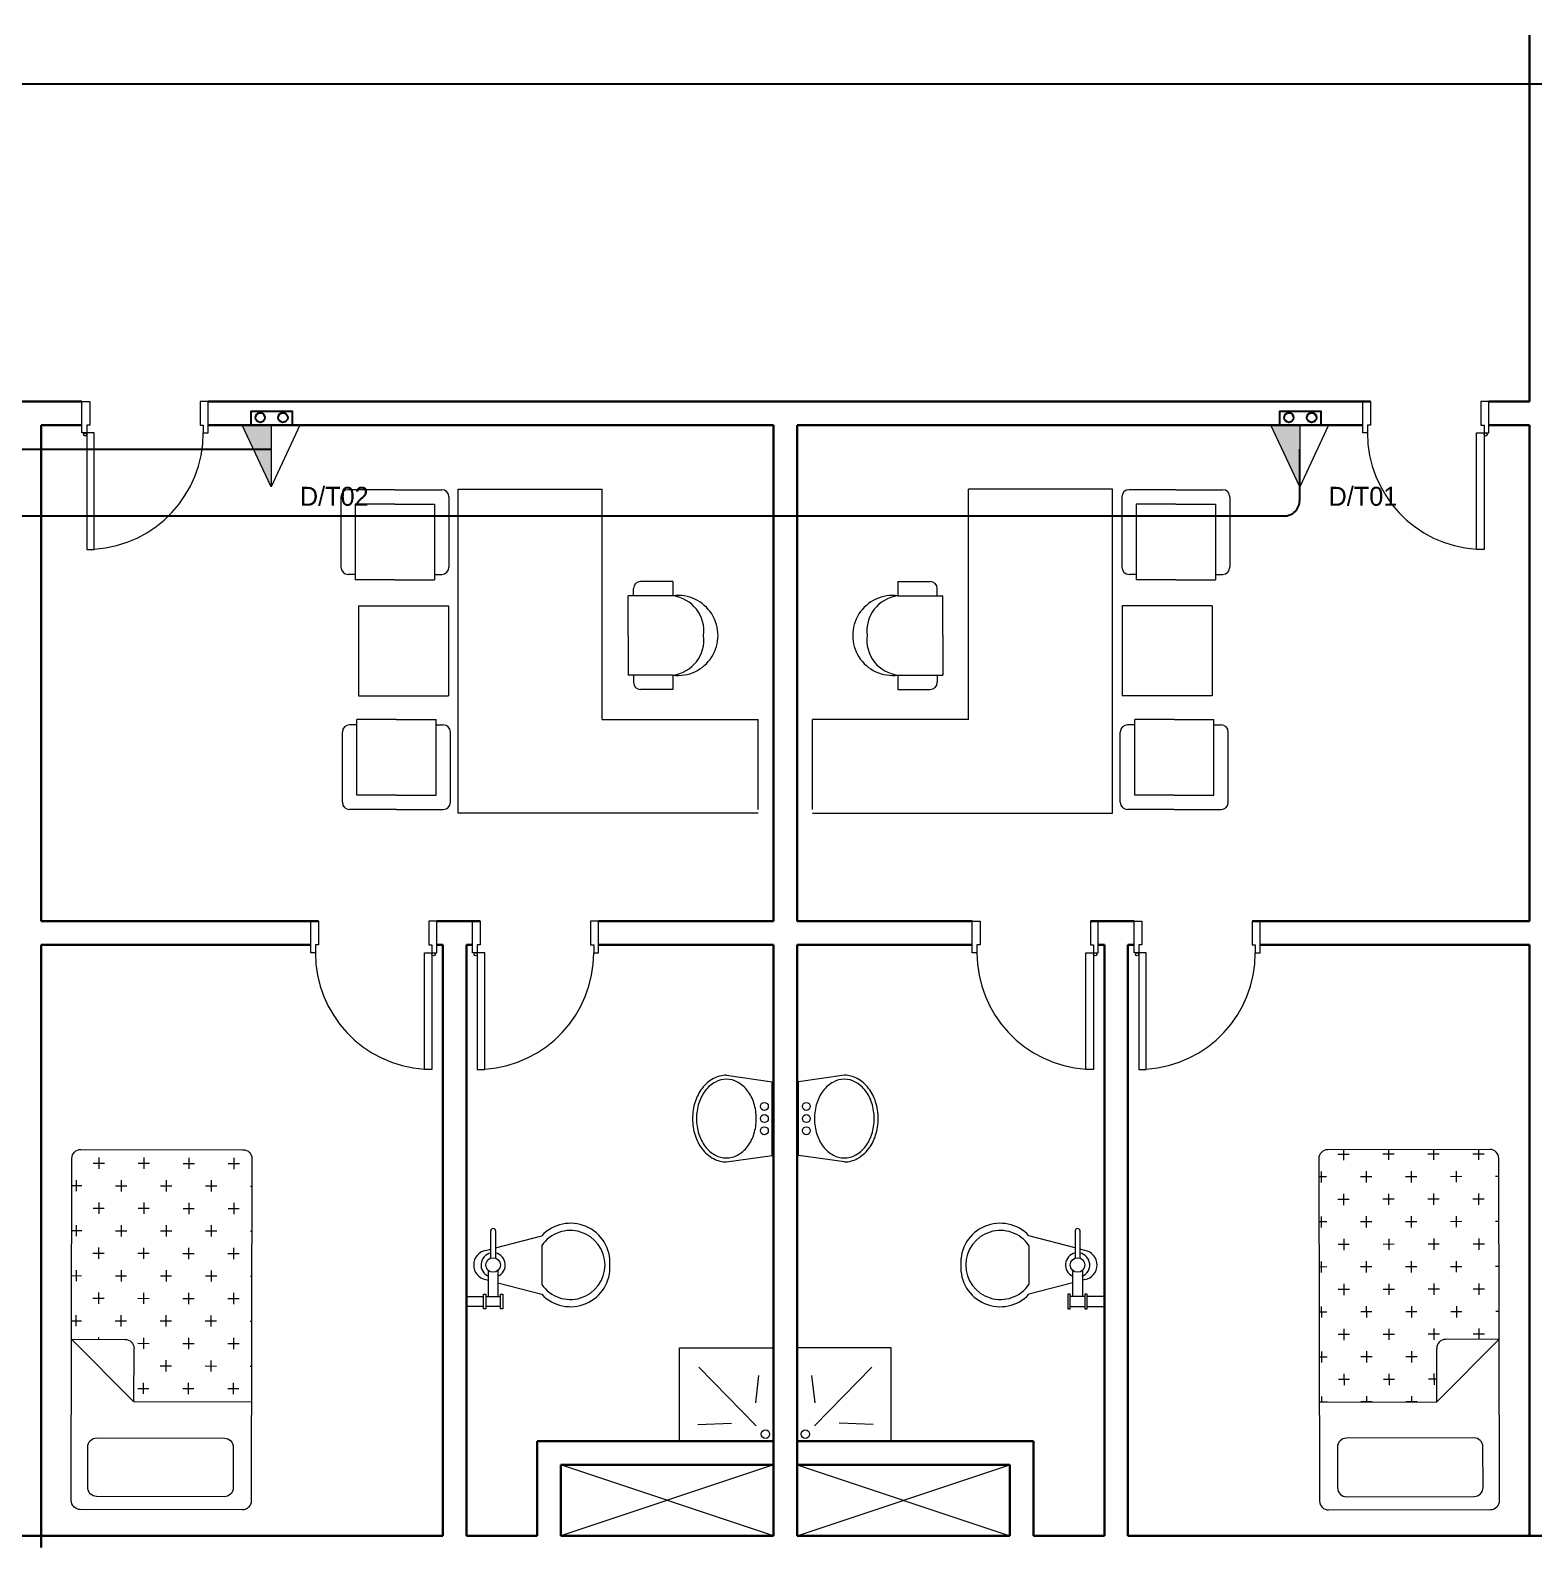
# Model space of a CAD drawing. Extents: x -59 to 582, y -1177 to 100.
# Drawn here: x 235.83 to 245.37, y -865.91 to -856.24 of the extents above; entities that cross this region are included whole.
import ezdxf
from ezdxf.enums import TextEntityAlignment as Align

# ---------------------------------------------------------------- set-up
doc = ezdxf.new("R2010")
doc.units = 0
doc.header["$LTSCALE"] = 0.15
doc.layers.get('0').update_dxf_attribs({"color": 252})
for name, color, linetype in [('0 sockets', 252, 'Continuous'), ('0 sound', 252, 'Continuous'), ('00', 252, 'Continuous'), ('AUTOINCR', 7, 'Continuous'), ('bound', 252, 'Continuous')]:
    doc.layers.add(name, color=color, linetype=linetype)
for name, color, linetype, lineweight in [('anal', 252, 'Continuous', 20), ('DOOR', 252, 'Continuous', 20), ('FIXT', 252, 'Continuous', 9), ('FUR', 252, 'Continuous', 9), ('sofa', 252, 'Continuous', 9), ('T-STRUCTURED', 7, 'Continuous', 0), ('wall', 252, 'Continuous', 30), ('WC', 252, 'Continuous', 9)]:
    doc.layers.add(name, color=color, linetype=linetype, lineweight=lineweight)
doc.styles.add('ROMAND', font='ROMAND.SHX')

# ---------------------------------------------------------------- blocks, each defined once
blk = doc.blocks.new('WQ')
h = blk.add_hatch(color=6)
h.dxf.hatch_style = 1
h.paths.add_polyline_path([(-126.0911, 5), (-126.0911, -169.5215), (126.0911, -169.5215), (126.0911, 5)])
h.paths.add_polyline_path([(121.0911, 0), (121.0911, -164.5215), (-121.0911, -164.5215), (-121.0911, 0)], flags=16)
at = {"layer": '0 sockets', "color": 3, "style": 'ROMAND'}
blk.add_attdef('ACCESS_CONTROL', (-48.6635, 7.6218), '', height=7.9727, dxfattribs=at)
blk = doc.blocks.new('A$C48FC3568')
at = {"layer": 'FUR'}
h = blk.add_hatch(dxfattribs=at)
h.set_pattern_fill('CROSS', color=256, scale=0.5, style=0)
h.set_pattern_definition([(0, (-34.60875, 58.23435), (0.125, -0.125), [0.0625, -0.1875]), (270, (-34.5775, 58.2656), (-0.125, -0.125), [0.0625, -0.1875])])
h.paths.add_polyline_path([(1.0549, 0.7028), (1.0549, 1), (0.05, 1, 0.414214), (0, 0.95), (0, 0.05, 0.414214), (0.05, 0), (1.402, 0), (1.402, 0.6528), (1.1049, 0.6528, -0.414214)])
for p, q in [((0, 0.95), (0, 0.05)), ((1.95, 1), (0.05, 1)), ((1.402, 0.6528), (1.0549, 1)), ((1.0549, 1), (1.0549, 0.7028)), ((2, 0.05), (2, 0.95)), ((1.6023, 0.8585), (1.6023, 0.15)), ((1.877, 0.9085), (1.6523, 0.9085)), ((1.927, 0.15), (1.927, 0.8585)), ((1.402, 0.6528), (1.1049, 0.6528)), ((1.402, 0), (1.402, 0.6528)), ((1.6523, 0.1), (1.877, 0.1)), ((0.05, 0), (1.95, 0))]:
    blk.add_line(p, q, dxfattribs=at)
for centre, start, end in [((0.05, 0.95), 90, 180), ((1.95, 0.95), 360, 90), ((1.6523, 0.8585), 90, 180), ((1.877, 0.8585), 360, 90), ((1.1049, 0.7028), 180, 270), ((1.6523, 0.15), 180, 270), ((1.877, 0.15), 270, 0), ((0.05, 0.05), 180, 270), ((1.95, 0.05), 270, 360)]:
    blk.add_arc(centre, 0.05, start, end, dxfattribs=at)
blk = doc.blocks.new('ARCH')
at = {"layer": 'anal'}
for p, q in [((70.125, 368.325), (68.775, 367.875)), ((70.125, 367.875), (68.775, 368.325)), ((70.125, 368.325), (68.775, 367.875)), ((70.125, 367.875), (68.775, 368.325)), ((70.275, 367.875), (71.625, 368.325)), ((70.275, 368.325), (71.625, 367.875)), ((70.275, 367.875), (71.625, 368.325)), ((70.275, 368.325), (71.625, 367.875))]:
    blk.add_line(p, q, dxfattribs=at)
at = {"layer": 'bound', "color": 2}
blk.add_lwpolyline([(91.9019, 377.3479), (94.4258, 377.3479), (94.4258, 312.7217), (-14.9939, 312.7217), (-14.9939, 377.0896), (94.6391, 377.0896)], dxfattribs=at)
at = {"layer": 'DOOR'}
for points in [[(65.7648, 374.875), (65.7348, 374.875), (65.7348, 375.075), (65.7848, 375.075), (65.7848, 374.925), (65.7648, 374.925)], [(66.5048, 374.875), (66.5348, 374.875), (66.5348, 375.075), (66.4848, 375.075), (66.4848, 374.925), (66.5048, 374.925)], [(73.8952, 374.875), (73.8652, 374.875), (73.8652, 375.075), (73.9152, 375.075), (73.9152, 374.925), (73.8952, 374.925)], [(74.6352, 374.875), (74.6652, 374.875), (74.6652, 375.075), (74.6152, 375.075), (74.6152, 374.925), (74.6352, 374.925)], [(65.7648, 374.875), (65.7648, 374.135), (65.8129, 374.135), (65.8129, 374.875)], [(74.6352, 374.875), (74.6352, 374.135), (74.5871, 374.135), (74.5871, 374.875)], [(67.2165, 371.575), (67.1865, 371.575), (67.1865, 371.775), (67.2365, 371.775), (67.2365, 371.625), (67.2165, 371.625)], [(67.9565, 371.575), (67.9865, 371.575), (67.9865, 371.775), (67.9365, 371.775), (67.9365, 371.625), (67.9565, 371.625)], [(68.2435, 371.575), (68.2135, 371.575), (68.2135, 371.775), (68.2635, 371.775), (68.2635, 371.625), (68.2435, 371.625)], [(68.9835, 371.575), (69.0135, 371.575), (69.0135, 371.775), (68.9635, 371.775), (68.9635, 371.625), (68.9835, 371.625)], [(71.4165, 371.575), (71.3865, 371.575), (71.3865, 371.775), (71.4365, 371.775), (71.4365, 371.625), (71.4165, 371.625)], [(72.1565, 371.575), (72.1865, 371.575), (72.1865, 371.775), (72.1365, 371.775), (72.1365, 371.625), (72.1565, 371.625)], [(72.4435, 371.575), (72.4135, 371.575), (72.4135, 371.775), (72.4635, 371.775), (72.4635, 371.625), (72.4435, 371.625)], [(73.1835, 371.575), (73.2135, 371.575), (73.2135, 371.775), (73.1635, 371.775), (73.1635, 371.625), (73.1835, 371.625)], [(67.9565, 371.575), (67.9565, 370.835), (67.9085, 370.835), (67.9085, 371.575)], [(68.2435, 371.575), (68.2435, 370.835), (68.2915, 370.835), (68.2915, 371.575)], [(72.1565, 371.575), (72.1565, 370.835), (72.1085, 370.835), (72.1085, 371.575)], [(72.4435, 371.575), (72.4435, 370.835), (72.4915, 370.835), (72.4915, 371.575)]]:
    blk.add_lwpolyline(points, close=True, dxfattribs=at)
for centre in [(65.7548, 374.865), (74.6452, 374.865), (67.9665, 371.565), (68.2335, 371.565), (72.1665, 371.565), (72.4335, 371.565)]:
    blk.add_circle(centre, 0.01, dxfattribs=at)
for centre, start, end in [((65.7648, 374.875), 273.72312, 0), ((74.6352, 374.875), 180, 266.27688), ((67.9565, 371.575), 180, 266.27688), ((68.2435, 371.575), 273.72312, 0), ((72.1565, 371.575), 180, 266.27688), ((72.4435, 371.575), 273.72312, 0)]:
    blk.add_arc(centre, 0.74, start, end, dxfattribs=at)
at = {"layer": 'FIXT'}
for p, q in [((69.8256, 370.798), (70.1165, 370.7569)), ((70.1165, 370.2891), (70.1165, 370.7569)), ((70.5744, 370.798), (70.2835, 370.7569)), ((70.2835, 370.2891), (70.2835, 370.7569)), ((69.8256, 370.248), (70.1165, 370.2891)), ((70.5744, 370.248), (70.2835, 370.2891))]:
    blk.add_line(p, q, dxfattribs=at)
for centre in [(70.0668, 370.6004), (70.3332, 370.6004), (70.0668, 370.523), (70.3332, 370.523), (70.0668, 370.4457), (70.3332, 370.4457)]:
    blk.add_circle(centre, 0.025, dxfattribs=at)
for centre, radius, start, end in [((69.896, 370.5444), 0.282, 142.7902, 162.54076), ((69.8529, 370.5771), 0.2279, 118.61302, 142.7902), ((69.8529, 370.5771), 0.2029, 118.61302, 142.7902), ((69.8256, 370.6273), 0.1707, 90, 118.61302), ((69.8256, 370.6273), 0.1457, 90, 118.61302), ((69.8256, 370.6273), 0.1457, 61.38698, 90), ((69.7982, 370.5771), 0.2029, 37.2098, 61.38698), ((70.6018, 370.5771), 0.2029, 118.61302, 142.7902), ((70.5744, 370.6273), 0.1457, 90, 118.61302), ((70.5744, 370.6273), 0.1707, 61.38698, 90), ((70.5744, 370.6273), 0.1457, 61.38698, 90), ((70.5471, 370.5771), 0.2029, 37.2098, 61.38698), ((70.5471, 370.5771), 0.2279, 37.2098, 61.38698), ((70.504, 370.5444), 0.282, 17.45924, 37.2098), ((69.9639, 370.523), 0.3532, 162.54076, 180), ((69.9639, 370.523), 0.3282, 162.54076, 180), ((69.896, 370.5444), 0.257, 142.7902, 162.54076), ((69.7551, 370.5444), 0.257, 17.45924, 37.2098), ((69.6872, 370.523), 0.3282, 360, 17.45924), ((70.7128, 370.523), 0.3282, 162.54076, 180), ((70.6449, 370.5444), 0.257, 142.7902, 162.54076), ((70.504, 370.5444), 0.257, 17.45924, 37.2098), ((70.4361, 370.523), 0.3282, 0, 17.45924), ((70.4361, 370.523), 0.3532, 360, 17.45924), ((69.9639, 370.523), 0.3532, 180, 197.45924), ((69.9639, 370.523), 0.3282, 180, 197.45924), ((69.6872, 370.523), 0.3282, 342.54076, 0), ((70.7128, 370.523), 0.3282, 180, 197.45924), ((70.4361, 370.523), 0.3282, 342.54076, 360), ((70.4361, 370.523), 0.3532, 342.54076, 0), ((69.896, 370.5017), 0.257, 197.45924, 217.2098), ((69.7551, 370.5017), 0.257, 322.7902, 342.54076), ((70.6449, 370.5017), 0.257, 197.45924, 217.2098), ((70.504, 370.5017), 0.257, 322.7902, 342.54076), ((69.896, 370.5017), 0.282, 197.45924, 217.2098), ((69.8529, 370.469), 0.2279, 217.2098, 241.38698), ((69.8529, 370.469), 0.2029, 217.2098, 241.38698), ((69.7982, 370.469), 0.2029, 298.61302, 322.7902), ((70.6018, 370.469), 0.2029, 217.2098, 241.38698), ((70.5471, 370.469), 0.2029, 298.61302, 322.7902), ((70.5471, 370.469), 0.2279, 298.61302, 322.7902), ((70.504, 370.5017), 0.282, 322.7902, 342.54076), ((69.8256, 370.4188), 0.1707, 241.38698, 270), ((69.8256, 370.4188), 0.1457, 241.38698, 270), ((69.8256, 370.4188), 0.1457, 270, 298.61302), ((70.5744, 370.4188), 0.1457, 241.38698, 270), ((70.5744, 370.4188), 0.1457, 270, 298.61302), ((70.5744, 370.4188), 0.1707, 270, 298.61302)]:
    blk.add_arc(centre, radius, start, end, dxfattribs=at)
at = {"layer": 'FUR'}
for p, q in [((67.7212, 374.5142), (67.4241, 374.5142)), ((67.7212, 374.5142), (68.0184, 374.5142)), ((68.1226, 372.4608), (68.1226, 374.518)), ((68.1226, 374.518), (69.0369, 374.518)), ((69.0369, 373.0562), (69.0369, 374.518)), ((71.3631, 373.0562), (71.3631, 374.518)), ((72.2774, 374.518), (71.3631, 374.518)), ((72.2774, 372.4608), (72.2774, 374.518)), ((72.6788, 374.5142), (72.3816, 374.5142)), ((72.6788, 374.5142), (72.9759, 374.5142)), ((67.3784, 374.4685), (67.3784, 374.0227)), ((67.4698, 374.4227), (67.4698, 373.9427)), ((67.7212, 374.4227), (67.4698, 374.4227)), ((67.7212, 374.4227), (67.9727, 374.4227)), ((67.9727, 374.4227), (67.9727, 373.9427)), ((68.0641, 374.4685), (68.0641, 374.0227)), ((72.3359, 374.4685), (72.3359, 374.0227)), ((72.6788, 374.4227), (72.4273, 374.4227)), ((72.4273, 374.4227), (72.4273, 373.9427)), ((72.6788, 374.4227), (72.9302, 374.4227)), ((72.9302, 374.4227), (72.9302, 373.9427)), ((73.0216, 374.4685), (73.0216, 374.0227)), ((67.4698, 373.977), (67.4241, 373.977)), ((67.7212, 373.9427), (67.4698, 373.9427)), ((67.7212, 373.9427), (67.9727, 373.9427)), ((67.9727, 373.977), (68.0184, 373.977)), ((69.4856, 373.932), (69.2813, 373.932)), ((69.4856, 373.932), (69.4856, 373.8406)), ((70.9144, 373.932), (70.9144, 373.8406)), ((70.9144, 373.932), (71.1187, 373.932)), ((72.4273, 373.977), (72.3816, 373.977)), ((72.6788, 373.9427), (72.4273, 373.9427)), ((72.6788, 373.9427), (72.9302, 373.9427)), ((72.9302, 373.977), (72.9759, 373.977)), ((69.4856, 373.8406), (69.2013, 373.8406)), ((69.2013, 373.5892), (69.2013, 373.8406)), ((69.2355, 373.8406), (69.2355, 373.8863)), ((70.9144, 373.8406), (71.1987, 373.8406)), ((71.1645, 373.8406), (71.1645, 373.8863)), ((71.1987, 373.5892), (71.1987, 373.8406)), ((67.4902, 373.7774), (67.4902, 373.206)), ((67.4902, 373.7774), (68.0616, 373.7774)), ((68.0616, 373.7774), (68.0616, 373.206)), ((72.3384, 373.7774), (72.3384, 373.206)), ((72.9098, 373.7774), (72.3384, 373.7774)), ((72.9098, 373.7774), (72.9098, 373.206)), ((69.2013, 373.5892), (69.2013, 373.3377)), ((71.1987, 373.5892), (71.1987, 373.3377)), ((69.4856, 373.3377), (69.2013, 373.3377)), ((69.2355, 373.3377), (69.2355, 373.292)), ((69.4856, 373.3377), (69.4856, 373.2463)), ((70.9144, 373.3377), (71.1987, 373.3377)), ((70.9144, 373.3377), (70.9144, 373.2463)), ((71.1645, 373.3377), (71.1645, 373.292)), ((69.4856, 373.2463), (69.2813, 373.2463)), ((70.9144, 373.2463), (71.1187, 373.2463)), ((67.4902, 373.206), (68.0616, 373.206)), ((72.9098, 373.206), (72.3384, 373.206)), ((67.7308, 373.0562), (67.4794, 373.0562)), ((67.4794, 372.5762), (67.4794, 373.0562)), ((67.7308, 373.0562), (67.9823, 373.0562)), ((67.9823, 372.5762), (67.9823, 373.0562)), ((69.0369, 373.0562), (70.0272, 373.0562)), ((70.0272, 372.4847), (70.0272, 373.0562)), ((71.3631, 373.0562), (70.3728, 373.0562)), ((70.3728, 372.4847), (70.3728, 373.0562)), ((72.6692, 373.0562), (72.4177, 373.0562)), ((72.4177, 372.5762), (72.4177, 373.0562)), ((72.6692, 373.0562), (72.9206, 373.0562)), ((72.9206, 372.5762), (72.9206, 373.0562)), ((67.388, 372.5305), (67.388, 372.9762)), ((67.4794, 373.0219), (67.4337, 373.0219)), ((67.9823, 373.0219), (68.028, 373.0219)), ((68.0737, 372.5305), (68.0737, 372.9762)), ((72.3263, 372.5305), (72.3263, 372.9762)), ((72.4177, 373.0219), (72.372, 373.0219)), ((72.9206, 373.0219), (72.9663, 373.0219)), ((73.012, 372.5305), (73.012, 372.9762)), ((67.7308, 372.5762), (67.4794, 372.5762)), ((67.7308, 372.5762), (67.9823, 372.5762)), ((72.6692, 372.5762), (72.4177, 372.5762)), ((72.6692, 372.5762), (72.9206, 372.5762)), ((67.7308, 372.4847), (67.4337, 372.4847)), ((67.7308, 372.4847), (68.028, 372.4847)), ((70.0272, 372.4608), (68.1226, 372.4608)), ((70.3728, 372.4608), (72.2774, 372.4608)), ((72.6692, 372.4847), (72.372, 372.4847)), ((72.6692, 372.4847), (72.9663, 372.4847))]:
    blk.add_line(p, q, dxfattribs=at)
for centre, radius, start, end in [((67.4241, 374.4685), 0.0457, 90, 180), ((68.0184, 374.4685), 0.0457, 0, 90), ((72.3816, 374.4685), 0.0457, 90, 180), ((72.9759, 374.4685), 0.0457, 360, 90), ((67.4241, 374.0227), 0.0457, 180, 270), ((68.0184, 374.0227), 0.0457, 270, 0), ((72.3816, 374.0227), 0.0457, 180, 270), ((72.9759, 374.0227), 0.0457, 270, 360), ((69.2813, 373.8863), 0.0457, 90, 180), ((71.1187, 373.8863), 0.0457, 360, 90), ((69.519, 373.5892), 0.2536, 262.43339, 97.56661), ((69.4577, 373.6171), 0.2253, 352.88231, 82.88231), ((70.881, 373.5892), 0.2536, 82.43339, 277.56661), ((70.9423, 373.6171), 0.2253, 97.11769, 187.11769), ((69.4577, 373.5612), 0.2253, 277.11769, 7.11769), ((70.9423, 373.5612), 0.2253, 172.88231, 262.88231), ((69.2813, 373.292), 0.0457, 180, 270), ((71.1187, 373.292), 0.0457, 270, 360), ((67.4337, 372.9762), 0.0457, 90, 180), ((68.028, 372.9762), 0.0457, 360, 90), ((72.372, 372.9762), 0.0457, 90, 180), ((72.9663, 372.9762), 0.0457, 0, 90), ((67.4337, 372.5305), 0.0457, 180, 270), ((68.028, 372.5305), 0.0457, 270, 360), ((72.372, 372.5305), 0.0457, 180, 270), ((72.9663, 372.5305), 0.0457, 270, 0)]:
    blk.add_arc(centre, radius, start, end, dxfattribs=at)
at = {"layer": 'sofa'}
for p, q in [((69.5284, 369.0689), (70.1268, 369.0689)), ((69.5284, 368.4689), (69.5284, 369.0689)), ((70.8716, 369.0689), (70.2732, 369.0689)), ((70.8716, 368.4689), (70.8716, 369.0689)), ((70.0156, 368.574), (69.6512, 368.9459)), ((70.0117, 368.7197), (70.0309, 368.8922)), ((70.3883, 368.7197), (70.3691, 368.8922)), ((70.3844, 368.574), (70.7488, 368.9459)), ((69.6435, 368.5817), (69.8583, 368.5893)), ((70.7565, 368.5817), (70.5417, 368.5893))]:
    blk.add_line(p, q, dxfattribs=at)
for centre in [(70.0731, 368.5203), (70.3269, 368.5203)]:
    blk.add_circle(centre, 0.0268, dxfattribs=at)
at = {"layer": 'wall'}
for p, q in [((74.925, 375.075), (74.925, 377.4)), ((65.325, 375.075), (65.7348, 375.075)), ((66.5348, 375.075), (70.275, 375.075)), ((73.9152, 375.075), (70.125, 375.075)), ((74.925, 375.075), (74.6652, 375.075)), ((65.475, 374.925), (65.7348, 374.925)), ((65.475, 371.775), (65.475, 374.925)), ((66.5348, 374.925), (70.125, 374.925)), ((70.125, 374.925), (70.125, 371.775)), ((70.125, 374.925), (70.125, 371.775)), ((70.275, 374.925), (70.275, 371.775)), ((70.275, 374.925), (70.275, 371.775)), ((73.8652, 374.925), (70.275, 374.925)), ((74.925, 374.925), (74.6652, 374.925)), ((74.925, 371.775), (74.925, 374.925)), ((67.2365, 371.775), (65.475, 371.775)), ((68.2635, 371.775), (67.9865, 371.775)), ((70.125, 371.775), (69.0135, 371.775)), ((70.275, 371.775), (71.3865, 371.775)), ((72.1365, 371.775), (72.4135, 371.775)), ((73.1635, 371.775), (74.925, 371.775)), ((67.1865, 371.625), (65.475, 371.625)), ((65.475, 367.8), (65.475, 371.625)), ((68.025, 371.625), (67.9865, 371.625)), ((68.025, 371.625), (68.025, 367.875)), ((68.2135, 371.625), (68.175, 371.625)), ((68.175, 371.625), (68.175, 367.875)), ((70.125, 371.625), (69.0135, 371.625)), ((69.5835, 371.625), (69.5635, 371.625)), ((70.125, 371.625), (70.125, 368.475)), ((70.125, 371.625), (70.125, 367.875)), ((70.275, 371.625), (70.275, 368.475)), ((70.275, 371.625), (71.3865, 371.625)), ((70.275, 371.625), (70.275, 367.875)), ((70.8165, 371.625), (70.8365, 371.625)), ((72.1865, 371.625), (72.225, 371.625)), ((72.225, 371.625), (72.225, 367.875)), ((72.375, 371.625), (72.4135, 371.625)), ((72.375, 371.625), (72.375, 367.875)), ((73.2135, 371.625), (74.925, 371.625)), ((74.925, 367.875), (74.925, 371.625)), ((70.125, 368.475), (68.625, 368.475)), ((68.625, 368.475), (68.625, 367.875)), ((70.275, 368.475), (71.775, 368.475)), ((71.775, 368.475), (71.775, 367.875)), ((70.125, 368.325), (68.775, 368.325)), ((68.775, 368.325), (68.775, 367.875)), ((70.125, 368.325), (70.125, 367.875)), ((70.275, 368.325), (71.625, 368.325)), ((71.625, 368.325), (71.625, 367.875)), ((65.25, 367.875), (68.025, 367.875)), ((68.175, 367.875), (68.625, 367.875)), ((68.775, 367.875), (70.125, 367.875)), ((70.275, 367.875), (71.625, 367.875)), ((71.775, 367.875), (72.225, 367.875)), ((72.375, 367.875), (77.35, 367.875))]:
    blk.add_line(p, q, dxfattribs=at)
at = {"layer": 'WC'}
for p, q in [((68.3294, 369.6371), (68.3294, 369.81)), ((68.3603, 369.81), (68.3603, 369.6371)), ((68.3606, 369.7027), (68.6538, 369.7792)), ((72.0394, 369.7027), (71.7462, 369.7792)), ((72.0397, 369.81), (72.0397, 369.6371)), ((72.0706, 369.6371), (72.0706, 369.81)), ((68.2985, 369.6865), (68.3297, 369.6946)), ((68.6538, 369.7174), (68.6538, 369.4703)), ((71.7462, 369.7174), (71.7462, 369.4703)), ((72.1015, 369.6865), (72.0703, 369.6946)), ((68.314, 369.5597), (68.314, 369.3931)), ((68.3758, 369.3931), (68.3758, 369.5593)), ((72.0242, 369.3931), (72.0242, 369.5593)), ((72.086, 369.5597), (72.086, 369.3931)), ((68.2985, 369.5012), (68.3144, 369.497)), ((68.3756, 369.4811), (68.6538, 369.4085)), ((72.0244, 369.4811), (71.7462, 369.4085)), ((72.1015, 369.5012), (72.0856, 369.497)), ((68.175, 369.3931), (68.2831, 369.3931)), ((68.2831, 369.4085), (68.2985, 369.4085)), ((68.2831, 369.3158), (68.2831, 369.4085)), ((68.2985, 369.4085), (68.2985, 369.3158)), ((68.2985, 369.3931), (68.3912, 369.3931)), ((68.3912, 369.3158), (68.3912, 369.4085)), ((68.3912, 369.4085), (68.4067, 369.4085)), ((68.4067, 369.4085), (68.4067, 369.3158)), ((72.0088, 369.4085), (71.9933, 369.4085)), ((71.9933, 369.4085), (71.9933, 369.3158)), ((72.0088, 369.3158), (72.0088, 369.4085)), ((72.1015, 369.3931), (72.0088, 369.3931)), ((72.1015, 369.4085), (72.1015, 369.3158)), ((72.1169, 369.4085), (72.1015, 369.4085)), ((72.1169, 369.3158), (72.1169, 369.4085)), ((72.225, 369.3931), (72.1169, 369.3931)), ((68.2831, 369.3313), (68.175, 369.3313)), ((68.2985, 369.3158), (68.2831, 369.3158)), ((68.3912, 369.3313), (68.2985, 369.3313)), ((68.4067, 369.3158), (68.3912, 369.3158)), ((71.9933, 369.3158), (72.0088, 369.3158)), ((72.0088, 369.3313), (72.1015, 369.3313)), ((72.1015, 369.3158), (72.1169, 369.3158)), ((72.1169, 369.3313), (72.225, 369.3313))]:
    blk.add_line(p, q, dxfattribs=at)
for centre in [(68.3449, 369.5938), (72.0551, 369.5938)]:
    blk.add_circle(centre, 0.0463, dxfattribs=at)
for centre, radius, start, end in [((68.8366, 369.6086), 0.25, 356.62, 136.9828), ((71.5634, 369.6086), 0.25, 43.0172, 183.38), ((68.3449, 369.81), 0.0154, 360, 180), ((68.8352, 369.5927), 0.2201, 0.3, 145.4946), ((71.5648, 369.5927), 0.2201, 34.5054, 179.7), ((72.0551, 369.81), 0.0154, 0, 180), ((68.3155, 369.5938), 0.0942, 100.3889, 259.61114), ((68.3449, 369.5938), 0.0772, 101.423, 247.14953), ((68.3449, 369.5938), 0.0772, 293.4137, 78.1237), ((72.0551, 369.5938), 0.0772, 101.8763, 246.5863), ((72.0551, 369.5938), 0.0772, 292.85047, 78.577), ((72.0845, 369.5938), 0.0942, 280.38886, 79.6111), ((68.8366, 369.5791), 0.25, 223.01722, 3.38), ((68.8352, 369.595), 0.2201, 214.50543, 359.7), ((71.5634, 369.5791), 0.25, 176.62, 316.98278), ((71.5648, 369.595), 0.2201, 180.3, 325.49457)]:
    blk.add_arc(centre, radius, start, end, dxfattribs=at)
at = {"layer": 'FUR', "extrusion": (0, 0, -1), "xscale": 1.142857142856969, "yscale": 1.142857142856969, "zscale": -1.142857142857, "rotation": 270.1259017659578}
blk.add_blockref('A$C48FC3568', (-66.8139, 370.3252), dxfattribs=at)
at = {"layer": 'FUR', "xscale": 1.142857142856969, "yscale": 1.142857142856969, "zscale": 1.142857142856969, "rotation": 270.1259017659578}
blk.add_blockref('A$C48FC3568', (73.5861, 370.3252), dxfattribs=at)
blk = doc.blocks.new('DAR-DB112-B1-TI0003_dwg__U74-18406553-LEGEND')
at = {"layer": 'T-STRUCTURED'}
blk.add_hatch(color=256, dxfattribs=at).paths.add_polyline_path([(0, 0), (0, 294.7), (-137.5, 294.7)])
blk.add_line((0, 294.7), (0, 0), dxfattribs=at)
at = {"layer": 'T-STRUCTURED', "flags": 128}
blk.add_lwpolyline([(137.5, 294.7), (0, 0), (-137.5, 294.7)], close=True, dxfattribs=at)
blk = doc.blocks.new('data and tele')
h = blk.add_hatch()
h.set_pattern_fill('ANGLE', color=3)
h.set_pattern_definition([(0, (0, 0), (0, 6.985), [5.08, -1.905]), (90, (0, 0), (-6.985, 4e-16), [5.08, -1.905])])
h.paths.add_polyline_path([(0.106, 0.0469, 1), (0.0461, 0.0469, 1)])
at = {"color": 3}
blk.add_lwpolyline([(-0.1286, 0), (0.136, 0), (0.136, 0.086), (-0.1286, 0.086)], close=True, dxfattribs=at)
for centre in [(-0.0687, 0.0469), (0.076, 0.0469)]:
    blk.add_circle(centre, 0.03, dxfattribs=at)
at = {"xscale": 0.001331826653845942, "yscale": 0.001331826653845942, "zscale": 0.001331826653845942}
blk.add_blockref('DAR-DB112-B1-TI0003_dwg__U74-18406553-LEGEND', (0, -0.3925), dxfattribs=at)
blk = doc.blocks.new('*U287')
at = {"layer": '0 sound', "color": 3}
blk.add_blockref('data and tele', (66.9348, 374.925), dxfattribs=at)
blk = doc.blocks.new('*U288')
at = {"layer": '0 sound', "color": 3}
blk.add_blockref('data and tele', (73.4652, 374.925), dxfattribs=at)

msp = doc.modelspace()

# ---------------------------------------------------------------- linework, layer by layer
at = {"layer": '0 sockets', "color": 1}
for points in [[(229.0972, -880.2987), (229.0972, -875.3581, 0.414214), (228.9972, -875.2581), (214.4192, -875.2581, 0.414214), (214.3192, -875.3581), (214.3192, -893.0771, -0.414214), (214.2192, -893.1771), (186.9772, -893.1771, -0.414214), (186.8772, -893.0771), (186.8772, -864.9066, -0.414214), (186.9772, -864.8066), (231.825, -864.8066, 0.414214), (231.925, -864.7066), (231.925, -859.0008, -0.414214), (232.025, -858.9008), (237.3573, -858.9008)], [(229.2172, -880.2987), (229.2172, -875.2381, 0.414214), (229.1172, -875.1381), (214.2992, -875.1381, 0.414214), (214.1992, -875.2381), (214.1992, -892.9571, -0.414214), (214.0992, -893.0571), (187.0972, -893.0571, -0.414214), (186.9972, -892.9571), (186.9972, -865.0266, -0.414214), (187.0972, -864.9266), (232.9095, -864.9266, 0.414214), (233.0095, -864.8266), (233.0095, -859.425, -0.414214), (233.1095, -859.325), (243.7876, -859.325, 0.414214), (243.8876, -859.225), (243.8876, -858.9008)]]:
    msp.add_lwpolyline(points, format="xyb", dxfattribs=at)

# ---------------------------------------------------------------- block references
at = {"layer": '0 sockets', "color": 3}
msp.add_blockref('WQ', (244.6113, -795.2772), dxfattribs=at)
at = {"layer": '0 sound', "color": 3}
for name, p in [('data and tele', (237.3573, -858.7476)), ('*U287', (170.4225, -1233.6726)), ('data and tele', (243.8876, -858.7476)), ('*U288', (170.4225, -1233.6726))]:
    msp.add_blockref(name, p, dxfattribs=at)
at = {"layer": '00', "color": 3}
msp.add_blockref('ARCH', (170.4225, -1233.6726), dxfattribs=at)

# ---------------------------------------------------------------- texts
at = {"layer": 'AUTOINCR', "color": 1}
for s, p in [('D/T02', (237.5404, -859.14)), ('D/T01', (244.0708, -859.14))]:
    msp.add_text(s, height=0.12, dxfattribs=at).set_placement(p, align=Align.TOP_LEFT)

doc.saveas('drawing.dxf')
